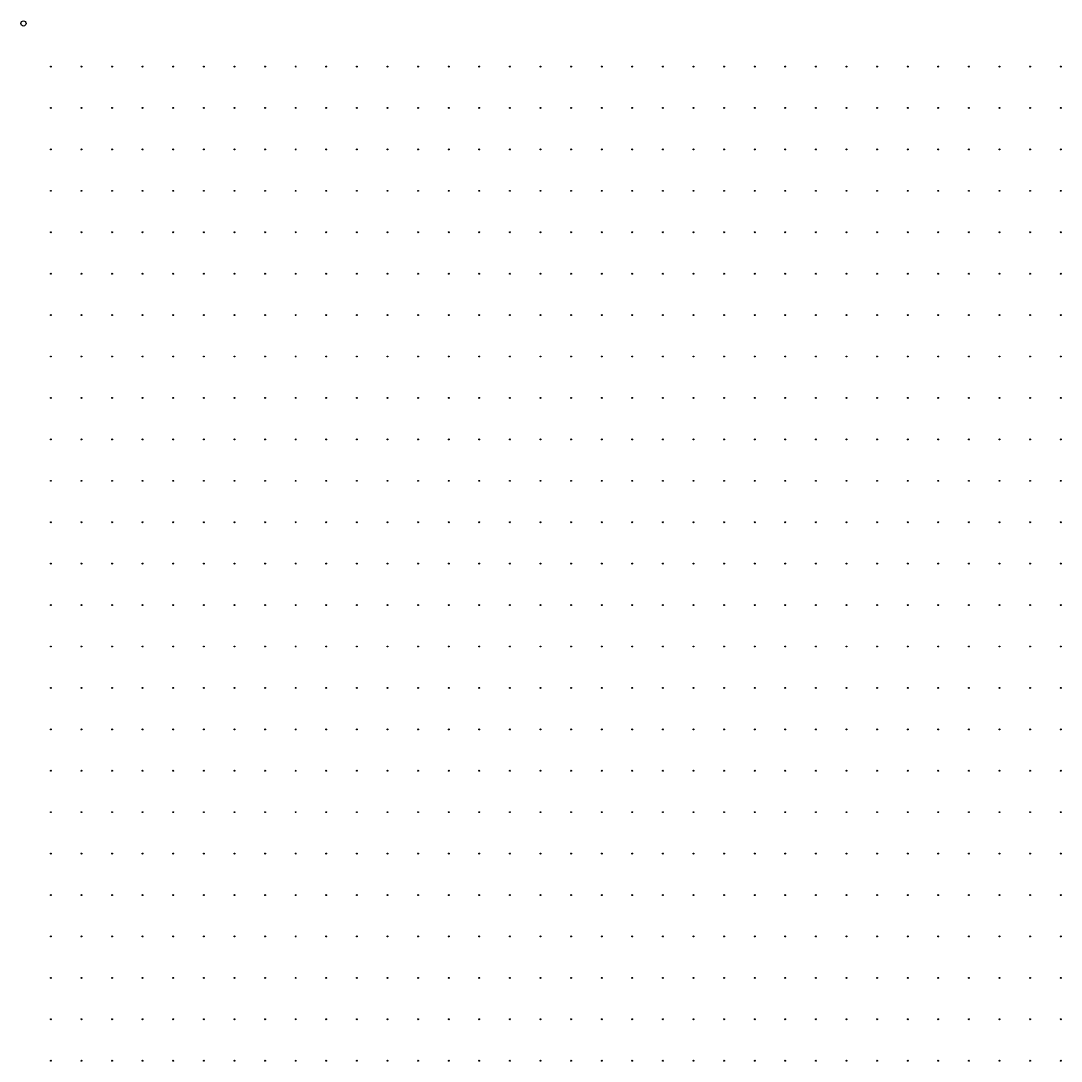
# Model space of a CAD drawing. Extents: x 50 to 173, y 50 to 173.
# Drawn here: x 49.9 to 109.8, y 112.6 to 172.6 of the extents above; entities that cross this region are included whole.
import ezdxf

# ---------------------------------------------------------------- set-up
doc = ezdxf.new("R2010")
doc.units = 0
doc.layers.get('0').update_dxf_attribs({"color": 255, "linetype": 'continuous'})

msp = doc.modelspace()

# ---------------------------------------------------------------- linework, layer by layer
msp.add_circle((50, 172.4), 0.15)
at = {"layer": 'PET'}
for centre in [(51.582, 169.912), (53.347, 169.912), (55.112, 169.912), (56.876, 169.912), (58.641, 169.912), (60.406, 169.912), (62.171, 169.912), (63.935, 169.912), (65.7, 169.912), (67.465, 169.912), (69.229, 169.912), (70.994, 169.912), (72.759, 169.912), (74.524, 169.912), (76.288, 169.912), (78.053, 169.912), (79.818, 169.912), (81.582, 169.912), (83.347, 169.912), (85.112, 169.912), (86.876, 169.912), (88.641, 169.912), (90.406, 169.912), (92.171, 169.912), (93.935, 169.912), (95.7, 169.912), (97.465, 169.912), (99.229, 169.912), (100.994, 169.912), (102.759, 169.912), (104.524, 169.912), (106.288, 169.912), (108.053, 169.912), (109.818, 169.912), (51.582, 167.524), (53.347, 167.524), (55.112, 167.524), (56.876, 167.524), (58.641, 167.524), (60.406, 167.524), (62.171, 167.524), (63.935, 167.524), (65.7, 167.524), (67.465, 167.524), (69.229, 167.524), (70.994, 167.524), (72.759, 167.524), (74.524, 167.524), (76.288, 167.524), (78.053, 167.524), (79.818, 167.524), (81.582, 167.524), (83.347, 167.524), (85.112, 167.524), (86.876, 167.524), (88.641, 167.524), (90.406, 167.524), (92.171, 167.524), (93.935, 167.524), (95.7, 167.524), (97.465, 167.524), (99.229, 167.524), (100.994, 167.524), (102.759, 167.524), (104.524, 167.524), (106.288, 167.524), (108.053, 167.524), (109.818, 167.524), (51.582, 165.135), (53.347, 165.135), (55.112, 165.135), (56.876, 165.135), (58.641, 165.135), (60.406, 165.135), (62.171, 165.135), (63.935, 165.135), (65.7, 165.135), (67.465, 165.135), (69.229, 165.135), (70.994, 165.135), (72.759, 165.135), (74.524, 165.135), (76.288, 165.135), (78.053, 165.135), (79.818, 165.135), (81.582, 165.135), (83.347, 165.135), (85.112, 165.135), (86.876, 165.135), (88.641, 165.135), (90.406, 165.135), (92.171, 165.135), (93.935, 165.135), (95.7, 165.135), (97.465, 165.135), (99.229, 165.135), (100.994, 165.135), (102.759, 165.135), (104.524, 165.135), (106.288, 165.135), (108.053, 165.135), (109.818, 165.135), (51.582, 162.747), (53.347, 162.747), (55.112, 162.747), (56.876, 162.747), (58.641, 162.747), (60.406, 162.747), (62.171, 162.747), (63.935, 162.747), (65.7, 162.747), (67.465, 162.747), (69.229, 162.747), (70.994, 162.747), (72.759, 162.747), (74.524, 162.747), (76.288, 162.747), (78.053, 162.747), (79.818, 162.747), (81.582, 162.747), (83.347, 162.747), (85.112, 162.747), (86.876, 162.747), (88.641, 162.747), (90.406, 162.747), (92.171, 162.747), (93.935, 162.747), (95.7, 162.747), (97.465, 162.747), (99.229, 162.747), (100.994, 162.747), (102.759, 162.747), (104.524, 162.747), (106.288, 162.747), (108.053, 162.747), (109.818, 162.747), (51.582, 160.359), (53.347, 160.359), (55.112, 160.359), (56.876, 160.359), (58.641, 160.359), (60.406, 160.359), (62.171, 160.359), (63.935, 160.359), (65.7, 160.359), (67.465, 160.359), (69.229, 160.359), (70.994, 160.359), (72.759, 160.359), (74.524, 160.359), (76.288, 160.359), (78.053, 160.359), (79.818, 160.359), (81.582, 160.359), (83.347, 160.359), (85.112, 160.359), (86.876, 160.359), (88.641, 160.359), (90.406, 160.359), (92.171, 160.359), (93.935, 160.359), (95.7, 160.359), (97.465, 160.359), (99.229, 160.359), (100.994, 160.359), (102.759, 160.359), (104.524, 160.359), (106.288, 160.359), (108.053, 160.359), (109.818, 160.359), (51.582, 157.971), (53.347, 157.971), (55.112, 157.971), (56.876, 157.971), (58.641, 157.971), (60.406, 157.971), (62.171, 157.971), (63.935, 157.971), (65.7, 157.971), (67.465, 157.971), (69.229, 157.971), (70.994, 157.971), (72.759, 157.971), (74.524, 157.971), (76.288, 157.971), (78.053, 157.971), (79.818, 157.971), (81.582, 157.971), (83.347, 157.971), (85.112, 157.971), (86.876, 157.971), (88.641, 157.971), (90.406, 157.971), (92.171, 157.971), (93.935, 157.971), (95.7, 157.971), (97.465, 157.971), (99.229, 157.971), (100.994, 157.971), (102.759, 157.971), (104.524, 157.971), (106.288, 157.971), (108.053, 157.971), (109.818, 157.971), (51.582, 155.582), (53.347, 155.582), (55.112, 155.582), (56.876, 155.582), (58.641, 155.582), (60.406, 155.582), (62.171, 155.582), (63.935, 155.582), (65.7, 155.582), (67.465, 155.582), (69.229, 155.582), (70.994, 155.582), (72.759, 155.582), (74.524, 155.582), (76.288, 155.582), (78.053, 155.582), (79.818, 155.582), (81.582, 155.582), (83.347, 155.582), (85.112, 155.582), (86.876, 155.582), (88.641, 155.582), (90.406, 155.582), (92.171, 155.582), (93.935, 155.582), (95.7, 155.582), (97.465, 155.582), (99.229, 155.582), (100.994, 155.582), (102.759, 155.582), (104.524, 155.582), (106.288, 155.582), (108.053, 155.582), (109.818, 155.582), (51.582, 153.194), (53.347, 153.194), (55.112, 153.194), (56.876, 153.194), (58.641, 153.194), (60.406, 153.194), (62.171, 153.194), (63.935, 153.194), (65.7, 153.194), (67.465, 153.194), (69.229, 153.194), (70.994, 153.194), (72.759, 153.194), (74.524, 153.194), (76.288, 153.194), (78.053, 153.194), (79.818, 153.194), (81.582, 153.194), (83.347, 153.194), (85.112, 153.194), (86.876, 153.194), (88.641, 153.194), (90.406, 153.194), (92.171, 153.194), (93.935, 153.194), (95.7, 153.194), (97.465, 153.194), (99.229, 153.194), (100.994, 153.194), (102.759, 153.194), (104.524, 153.194), (106.288, 153.194), (108.053, 153.194), (109.818, 153.194), (51.582, 150.806), (53.347, 150.806), (55.112, 150.806), (56.876, 150.806), (58.641, 150.806), (60.406, 150.806), (62.171, 150.806), (63.935, 150.806), (65.7, 150.806), (67.465, 150.806), (69.229, 150.806), (70.994, 150.806), (72.759, 150.806), (74.524, 150.806), (76.288, 150.806), (78.053, 150.806), (79.818, 150.806), (81.582, 150.806), (83.347, 150.806), (85.112, 150.806), (86.876, 150.806), (88.641, 150.806), (90.406, 150.806), (92.171, 150.806), (93.935, 150.806), (95.7, 150.806), (97.465, 150.806), (99.229, 150.806), (100.994, 150.806), (102.759, 150.806), (104.524, 150.806), (106.288, 150.806), (108.053, 150.806), (109.818, 150.806), (51.582, 148.418), (53.347, 148.418), (55.112, 148.418), (56.876, 148.418), (58.641, 148.418), (60.406, 148.418), (62.171, 148.418), (63.935, 148.418), (65.7, 148.418), (67.465, 148.418), (69.229, 148.418), (70.994, 148.418), (72.759, 148.418), (74.524, 148.418), (76.288, 148.418), (78.053, 148.418), (79.818, 148.418), (81.582, 148.418), (83.347, 148.418), (85.112, 148.418), (86.876, 148.418), (88.641, 148.418), (90.406, 148.418), (92.171, 148.418), (93.935, 148.418), (95.7, 148.418), (97.465, 148.418), (99.229, 148.418), (100.994, 148.418), (102.759, 148.418), (104.524, 148.418), (106.288, 148.418), (108.053, 148.418), (109.818, 148.418), (51.582, 146.029), (53.347, 146.029), (55.112, 146.029), (56.876, 146.029), (58.641, 146.029), (60.406, 146.029), (62.171, 146.029), (63.935, 146.029), (65.7, 146.029), (67.465, 146.029), (69.229, 146.029), (70.994, 146.029), (72.759, 146.029), (74.524, 146.029), (76.288, 146.029), (78.053, 146.029), (79.818, 146.029), (81.582, 146.029), (83.347, 146.029), (85.112, 146.029), (86.876, 146.029), (88.641, 146.029), (90.406, 146.029), (92.171, 146.029), (93.935, 146.029), (95.7, 146.029), (97.465, 146.029), (99.229, 146.029), (100.994, 146.029), (102.759, 146.029), (104.524, 146.029), (106.288, 146.029), (108.053, 146.029), (109.818, 146.029), (51.582, 143.641), (53.347, 143.641), (55.112, 143.641), (56.876, 143.641), (58.641, 143.641), (60.406, 143.641), (62.171, 143.641), (63.935, 143.641), (65.7, 143.641), (67.465, 143.641), (69.229, 143.641), (70.994, 143.641), (72.759, 143.641), (74.524, 143.641), (76.288, 143.641), (78.053, 143.641), (79.818, 143.641), (81.582, 143.641), (83.347, 143.641), (85.112, 143.641), (86.876, 143.641), (88.641, 143.641), (90.406, 143.641), (92.171, 143.641), (93.935, 143.641), (95.7, 143.641), (97.465, 143.641), (99.229, 143.641), (100.994, 143.641), (102.759, 143.641), (104.524, 143.641), (106.288, 143.641), (108.053, 143.641), (109.818, 143.641), (51.582, 141.253), (53.347, 141.253), (55.112, 141.253), (56.876, 141.253), (58.641, 141.253), (60.406, 141.253), (62.171, 141.253), (63.935, 141.253), (65.7, 141.253), (67.465, 141.253), (69.229, 141.253), (70.994, 141.253), (72.759, 141.253), (74.524, 141.253), (76.288, 141.253), (78.053, 141.253), (79.818, 141.253), (81.582, 141.253), (83.347, 141.253), (85.112, 141.253), (86.876, 141.253), (88.641, 141.253), (90.406, 141.253), (92.171, 141.253), (93.935, 141.253), (95.7, 141.253), (97.465, 141.253), (99.229, 141.253), (100.994, 141.253), (102.759, 141.253), (104.524, 141.253), (106.288, 141.253), (108.053, 141.253), (109.818, 141.253), (51.582, 138.865), (53.347, 138.865), (55.112, 138.865), (56.876, 138.865), (58.641, 138.865), (60.406, 138.865), (62.171, 138.865), (63.935, 138.865), (65.7, 138.865), (67.465, 138.865), (69.229, 138.865), (70.994, 138.865), (72.759, 138.865), (74.524, 138.865), (76.288, 138.865), (78.053, 138.865), (79.818, 138.865), (81.582, 138.865), (83.347, 138.865), (85.112, 138.865), (86.876, 138.865), (88.641, 138.865), (90.406, 138.865), (92.171, 138.865), (93.935, 138.865), (95.7, 138.865), (97.465, 138.865), (99.229, 138.865), (100.994, 138.865), (102.759, 138.865), (104.524, 138.865), (106.288, 138.865), (108.053, 138.865), (109.818, 138.865), (51.582, 136.476), (53.347, 136.476), (55.112, 136.476), (56.876, 136.476), (58.641, 136.476), (60.406, 136.476), (62.171, 136.476), (63.935, 136.476), (65.7, 136.476), (67.465, 136.476), (69.229, 136.476), (70.994, 136.476), (72.759, 136.476), (74.524, 136.476), (76.288, 136.476), (78.053, 136.476), (79.818, 136.476), (81.582, 136.476), (83.347, 136.476), (85.112, 136.476), (86.876, 136.476), (88.641, 136.476), (90.406, 136.476), (92.171, 136.476), (93.935, 136.476), (95.7, 136.476), (97.465, 136.476), (99.229, 136.476), (100.994, 136.476), (102.759, 136.476), (104.524, 136.476), (106.288, 136.476), (108.053, 136.476), (109.818, 136.476), (51.582, 134.088), (53.347, 134.088), (55.112, 134.088), (56.876, 134.088), (58.641, 134.088), (60.406, 134.088), (62.171, 134.088), (63.935, 134.088), (65.7, 134.088), (67.465, 134.088), (69.229, 134.088), (70.994, 134.088), (72.759, 134.088), (74.524, 134.088), (76.288, 134.088), (78.053, 134.088), (79.818, 134.088), (81.582, 134.088), (83.347, 134.088), (85.112, 134.088), (86.876, 134.088), (88.641, 134.088), (90.406, 134.088), (92.171, 134.088), (93.935, 134.088), (95.7, 134.088), (97.465, 134.088), (99.229, 134.088), (100.994, 134.088), (102.759, 134.088), (104.524, 134.088), (106.288, 134.088), (108.053, 134.088), (109.818, 134.088), (51.582, 131.7), (53.347, 131.7), (55.112, 131.7), (56.876, 131.7), (58.641, 131.7), (60.406, 131.7), (62.171, 131.7), (63.935, 131.7), (65.7, 131.7), (67.465, 131.7), (69.229, 131.7), (70.994, 131.7), (72.759, 131.7), (74.524, 131.7), (76.288, 131.7), (78.053, 131.7), (79.818, 131.7), (81.582, 131.7), (83.347, 131.7), (85.112, 131.7), (86.876, 131.7), (88.641, 131.7), (90.406, 131.7), (92.171, 131.7), (93.935, 131.7), (95.7, 131.7), (97.465, 131.7), (99.229, 131.7), (100.994, 131.7), (102.759, 131.7), (104.524, 131.7), (106.288, 131.7), (108.053, 131.7), (109.818, 131.7), (51.582, 129.312), (53.347, 129.312), (55.112, 129.312), (56.876, 129.312), (58.641, 129.312), (60.406, 129.312), (62.171, 129.312), (63.935, 129.312), (65.7, 129.312), (67.465, 129.312), (69.229, 129.312), (70.994, 129.312), (72.759, 129.312), (74.524, 129.312), (76.288, 129.312), (78.053, 129.312), (79.818, 129.312), (81.582, 129.312), (83.347, 129.312), (85.112, 129.312), (86.876, 129.312), (88.641, 129.312), (90.406, 129.312), (92.171, 129.312), (93.935, 129.312), (95.7, 129.312), (97.465, 129.312), (99.229, 129.312), (100.994, 129.312), (102.759, 129.312), (104.524, 129.312), (106.288, 129.312), (108.053, 129.312), (109.818, 129.312), (51.582, 126.924), (53.347, 126.924), (55.112, 126.924), (56.876, 126.924), (58.641, 126.924), (60.406, 126.924), (62.171, 126.924), (63.935, 126.924), (65.7, 126.924), (67.465, 126.924), (69.229, 126.924), (70.994, 126.924), (72.759, 126.924), (74.524, 126.924), (76.288, 126.924), (78.053, 126.924), (79.818, 126.924), (81.582, 126.924), (83.347, 126.924), (85.112, 126.924), (86.876, 126.924), (88.641, 126.924), (90.406, 126.924), (92.171, 126.924), (93.935, 126.924), (95.7, 126.924), (97.465, 126.924), (99.229, 126.924), (100.994, 126.924), (102.759, 126.924), (104.524, 126.924), (106.288, 126.924), (108.053, 126.924), (109.818, 126.924), (51.582, 124.535), (53.347, 124.535), (55.112, 124.535), (56.876, 124.535), (58.641, 124.535), (60.406, 124.535), (62.171, 124.535), (63.935, 124.535), (65.7, 124.535), (67.465, 124.535), (69.229, 124.535), (70.994, 124.535), (72.759, 124.535), (74.524, 124.535), (76.288, 124.535), (78.053, 124.535), (79.818, 124.535), (81.582, 124.535), (83.347, 124.535), (85.112, 124.535), (86.876, 124.535), (88.641, 124.535), (90.406, 124.535), (92.171, 124.535), (93.935, 124.535), (95.7, 124.535), (97.465, 124.535), (99.229, 124.535), (100.994, 124.535), (102.759, 124.535), (104.524, 124.535), (106.288, 124.535), (108.053, 124.535), (109.818, 124.535), (51.582, 122.147), (53.347, 122.147), (55.112, 122.147), (56.876, 122.147), (58.641, 122.147), (60.406, 122.147), (62.171, 122.147), (63.935, 122.147), (65.7, 122.147), (67.465, 122.147), (69.229, 122.147), (70.994, 122.147), (72.759, 122.147), (74.524, 122.147), (76.288, 122.147), (78.053, 122.147), (79.818, 122.147), (81.582, 122.147), (83.347, 122.147), (85.112, 122.147), (86.876, 122.147), (88.641, 122.147), (90.406, 122.147), (92.171, 122.147), (93.935, 122.147), (95.7, 122.147), (97.465, 122.147), (99.229, 122.147), (100.994, 122.147), (102.759, 122.147), (104.524, 122.147), (106.288, 122.147), (108.053, 122.147), (109.818, 122.147), (51.582, 119.759), (53.347, 119.759), (55.112, 119.759), (56.876, 119.759), (58.641, 119.759), (60.406, 119.759), (62.171, 119.759), (63.935, 119.759), (65.7, 119.759), (67.465, 119.759), (69.229, 119.759), (70.994, 119.759), (72.759, 119.759), (74.524, 119.759), (76.288, 119.759), (78.053, 119.759), (79.818, 119.759), (81.582, 119.759), (83.347, 119.759), (85.112, 119.759), (86.876, 119.759), (88.641, 119.759), (90.406, 119.759), (92.171, 119.759), (93.935, 119.759), (95.7, 119.759), (97.465, 119.759), (99.229, 119.759), (100.994, 119.759), (102.759, 119.759), (104.524, 119.759), (106.288, 119.759), (108.053, 119.759), (109.818, 119.759), (51.582, 117.371), (53.347, 117.371), (55.112, 117.371), (56.876, 117.371), (58.641, 117.371), (60.406, 117.371), (62.171, 117.371), (63.935, 117.371), (65.7, 117.371), (67.465, 117.371), (69.229, 117.371), (70.994, 117.371), (72.759, 117.371), (74.524, 117.371), (76.288, 117.371), (78.053, 117.371), (79.818, 117.371), (81.582, 117.371), (83.347, 117.371), (85.112, 117.371), (86.876, 117.371), (88.641, 117.371), (90.406, 117.371), (92.171, 117.371), (93.935, 117.371), (95.7, 117.371), (97.465, 117.371), (99.229, 117.371), (100.994, 117.371), (102.759, 117.371), (104.524, 117.371), (106.288, 117.371), (108.053, 117.371), (109.818, 117.371), (51.582, 114.982), (53.347, 114.982), (55.112, 114.982), (56.876, 114.982), (58.641, 114.982), (60.406, 114.982), (62.171, 114.982), (63.935, 114.982), (65.7, 114.982), (67.465, 114.982), (69.229, 114.982), (70.994, 114.982), (72.759, 114.982), (74.524, 114.982), (76.288, 114.982), (78.053, 114.982), (79.818, 114.982), (81.582, 114.982), (83.347, 114.982), (85.112, 114.982), (86.876, 114.982), (88.641, 114.982), (90.406, 114.982), (92.171, 114.982), (93.935, 114.982), (95.7, 114.982), (97.465, 114.982), (99.229, 114.982), (100.994, 114.982), (102.759, 114.982), (104.524, 114.982), (106.288, 114.982), (108.053, 114.982), (109.818, 114.982), (51.582, 112.594), (53.347, 112.594), (55.112, 112.594), (56.876, 112.594), (58.641, 112.594), (60.406, 112.594), (62.171, 112.594), (63.935, 112.594), (65.7, 112.594), (67.465, 112.594), (69.229, 112.594), (70.994, 112.594), (72.759, 112.594), (74.524, 112.594), (76.288, 112.594), (78.053, 112.594), (79.818, 112.594), (81.582, 112.594), (83.347, 112.594), (85.112, 112.594), (86.876, 112.594), (88.641, 112.594), (90.406, 112.594), (92.171, 112.594), (93.935, 112.594), (95.7, 112.594), (97.465, 112.594), (99.229, 112.594), (100.994, 112.594), (102.759, 112.594), (104.524, 112.594), (106.288, 112.594), (108.053, 112.594), (109.818, 112.594)]:
    msp.add_circle(centre, 0.005, dxfattribs=at)
at = {"layer": 'V4'}
for centre in [(51.582, 169.912), (53.347, 169.912), (55.112, 169.912), (56.876, 169.912), (58.641, 169.912), (60.406, 169.912), (62.171, 169.912), (63.935, 169.912), (65.7, 169.912), (67.465, 169.912), (69.229, 169.912), (70.994, 169.912), (72.759, 169.912), (74.524, 169.912), (76.288, 169.912), (78.053, 169.912), (79.818, 169.912), (81.582, 169.912), (83.347, 169.912), (85.112, 169.912), (86.876, 169.912), (88.641, 169.912), (90.406, 169.912), (92.171, 169.912), (93.935, 169.912), (95.7, 169.912), (97.465, 169.912), (99.229, 169.912), (100.994, 169.912), (102.759, 169.912), (104.524, 169.912), (106.288, 169.912), (108.053, 169.912), (109.818, 169.912), (51.582, 167.524), (53.347, 167.524), (55.112, 167.524), (56.876, 167.524), (58.641, 167.524), (60.406, 167.524), (62.171, 167.524), (63.935, 167.524), (65.7, 167.524), (67.465, 167.524), (69.229, 167.524), (70.994, 167.524), (72.759, 167.524), (74.524, 167.524), (76.288, 167.524), (78.053, 167.524), (79.818, 167.524), (81.582, 167.524), (83.347, 167.524), (85.112, 167.524), (86.876, 167.524), (88.641, 167.524), (90.406, 167.524), (92.171, 167.524), (93.935, 167.524), (95.7, 167.524), (97.465, 167.524), (99.229, 167.524), (100.994, 167.524), (102.759, 167.524), (104.524, 167.524), (106.288, 167.524), (108.053, 167.524), (109.818, 167.524), (51.582, 165.135), (53.347, 165.135), (55.112, 165.135), (56.876, 165.135), (58.641, 165.135), (60.406, 165.135), (62.171, 165.135), (63.935, 165.135), (65.7, 165.135), (67.465, 165.135), (69.229, 165.135), (70.994, 165.135), (72.759, 165.135), (74.524, 165.135), (76.288, 165.135), (78.053, 165.135), (79.818, 165.135), (81.582, 165.135), (83.347, 165.135), (85.112, 165.135), (86.876, 165.135), (88.641, 165.135), (90.406, 165.135), (92.171, 165.135), (93.935, 165.135), (95.7, 165.135), (97.465, 165.135), (99.229, 165.135), (100.994, 165.135), (102.759, 165.135), (104.524, 165.135), (106.288, 165.135), (108.053, 165.135), (109.818, 165.135), (51.582, 162.747), (53.347, 162.747), (55.112, 162.747), (56.876, 162.747), (58.641, 162.747), (60.406, 162.747), (62.171, 162.747), (63.935, 162.747), (65.7, 162.747), (67.465, 162.747), (69.229, 162.747), (70.994, 162.747), (72.759, 162.747), (74.524, 162.747), (76.288, 162.747), (78.053, 162.747), (79.818, 162.747), (81.582, 162.747), (83.347, 162.747), (85.112, 162.747), (86.876, 162.747), (88.641, 162.747), (90.406, 162.747), (92.171, 162.747), (93.935, 162.747), (95.7, 162.747), (97.465, 162.747), (99.229, 162.747), (100.994, 162.747), (102.759, 162.747), (104.524, 162.747), (106.288, 162.747), (108.053, 162.747), (109.818, 162.747), (51.582, 160.359), (53.347, 160.359), (55.112, 160.359), (56.876, 160.359), (58.641, 160.359), (60.406, 160.359), (62.171, 160.359), (63.935, 160.359), (65.7, 160.359), (67.465, 160.359), (69.229, 160.359), (70.994, 160.359), (72.759, 160.359), (74.524, 160.359), (76.288, 160.359), (78.053, 160.359), (79.818, 160.359), (81.582, 160.359), (83.347, 160.359), (85.112, 160.359), (86.876, 160.359), (88.641, 160.359), (90.406, 160.359), (92.171, 160.359), (93.935, 160.359), (95.7, 160.359), (97.465, 160.359), (99.229, 160.359), (100.994, 160.359), (102.759, 160.359), (104.524, 160.359), (106.288, 160.359), (108.053, 160.359), (109.818, 160.359), (51.582, 157.971), (53.347, 157.971), (55.112, 157.971), (56.876, 157.971), (58.641, 157.971), (60.406, 157.971), (62.171, 157.971), (63.935, 157.971), (65.7, 157.971), (67.465, 157.971), (69.229, 157.971), (70.994, 157.971), (72.759, 157.971), (74.524, 157.971), (76.288, 157.971), (78.053, 157.971), (79.818, 157.971), (81.582, 157.971), (83.347, 157.971), (85.112, 157.971), (86.876, 157.971), (88.641, 157.971), (90.406, 157.971), (92.171, 157.971), (93.935, 157.971), (95.7, 157.971), (97.465, 157.971), (99.229, 157.971), (100.994, 157.971), (102.759, 157.971), (104.524, 157.971), (106.288, 157.971), (108.053, 157.971), (109.818, 157.971), (51.582, 155.582), (53.347, 155.582), (55.112, 155.582), (56.876, 155.582), (58.641, 155.582), (60.406, 155.582), (62.171, 155.582), (63.935, 155.582), (65.7, 155.582), (67.465, 155.582), (69.229, 155.582), (70.994, 155.582), (72.759, 155.582), (74.524, 155.582), (76.288, 155.582), (78.053, 155.582), (79.818, 155.582), (81.582, 155.582), (83.347, 155.582), (85.112, 155.582), (86.876, 155.582), (88.641, 155.582), (90.406, 155.582), (92.171, 155.582), (93.935, 155.582), (95.7, 155.582), (97.465, 155.582), (99.229, 155.582), (100.994, 155.582), (102.759, 155.582), (104.524, 155.582), (106.288, 155.582), (108.053, 155.582), (109.818, 155.582), (51.582, 153.194), (53.347, 153.194), (55.112, 153.194), (56.876, 153.194), (58.641, 153.194), (60.406, 153.194), (62.171, 153.194), (63.935, 153.194), (65.7, 153.194), (67.465, 153.194), (69.229, 153.194), (70.994, 153.194), (72.759, 153.194), (74.524, 153.194), (76.288, 153.194), (78.053, 153.194), (79.818, 153.194), (81.582, 153.194), (83.347, 153.194), (85.112, 153.194), (86.876, 153.194), (88.641, 153.194), (90.406, 153.194), (92.171, 153.194), (93.935, 153.194), (95.7, 153.194), (97.465, 153.194), (99.229, 153.194), (100.994, 153.194), (102.759, 153.194), (104.524, 153.194), (106.288, 153.194), (108.053, 153.194), (109.818, 153.194), (51.582, 150.806), (53.347, 150.806), (55.112, 150.806), (56.876, 150.806), (58.641, 150.806), (60.406, 150.806), (62.171, 150.806), (63.935, 150.806), (65.7, 150.806), (67.465, 150.806), (69.229, 150.806), (70.994, 150.806), (72.759, 150.806), (74.524, 150.806), (76.288, 150.806), (78.053, 150.806), (79.818, 150.806), (81.582, 150.806), (83.347, 150.806), (85.112, 150.806), (86.876, 150.806), (88.641, 150.806), (90.406, 150.806), (92.171, 150.806), (93.935, 150.806), (95.7, 150.806), (97.465, 150.806), (99.229, 150.806), (100.994, 150.806), (102.759, 150.806), (104.524, 150.806), (106.288, 150.806), (108.053, 150.806), (109.818, 150.806), (51.582, 148.418), (53.347, 148.418), (55.112, 148.418), (56.876, 148.418), (58.641, 148.418), (60.406, 148.418), (62.171, 148.418), (63.935, 148.418), (65.7, 148.418), (67.465, 148.418), (69.229, 148.418), (70.994, 148.418), (72.759, 148.418), (74.524, 148.418), (76.288, 148.418), (78.053, 148.418), (79.818, 148.418), (81.582, 148.418), (83.347, 148.418), (85.112, 148.418), (86.876, 148.418), (88.641, 148.418), (90.406, 148.418), (92.171, 148.418), (93.935, 148.418), (95.7, 148.418), (97.465, 148.418), (99.229, 148.418), (100.994, 148.418), (102.759, 148.418), (104.524, 148.418), (106.288, 148.418), (108.053, 148.418), (109.818, 148.418), (51.582, 146.029), (53.347, 146.029), (55.112, 146.029), (56.876, 146.029), (58.641, 146.029), (60.406, 146.029), (62.171, 146.029), (63.935, 146.029), (65.7, 146.029), (67.465, 146.029), (69.229, 146.029), (70.994, 146.029), (72.759, 146.029), (74.524, 146.029), (76.288, 146.029), (78.053, 146.029), (79.818, 146.029), (81.582, 146.029), (83.347, 146.029), (85.112, 146.029), (86.876, 146.029), (88.641, 146.029), (90.406, 146.029), (92.171, 146.029), (93.935, 146.029), (95.7, 146.029), (97.465, 146.029), (99.229, 146.029), (100.994, 146.029), (102.759, 146.029), (104.524, 146.029), (106.288, 146.029), (108.053, 146.029), (109.818, 146.029), (51.582, 143.641), (53.347, 143.641), (55.112, 143.641), (56.876, 143.641), (58.641, 143.641), (60.406, 143.641), (62.171, 143.641), (63.935, 143.641), (65.7, 143.641), (67.465, 143.641), (69.229, 143.641), (70.994, 143.641), (72.759, 143.641), (74.524, 143.641), (76.288, 143.641), (78.053, 143.641), (79.818, 143.641), (81.582, 143.641), (83.347, 143.641), (85.112, 143.641), (86.876, 143.641), (88.641, 143.641), (90.406, 143.641), (92.171, 143.641), (93.935, 143.641), (95.7, 143.641), (97.465, 143.641), (99.229, 143.641), (100.994, 143.641), (102.759, 143.641), (104.524, 143.641), (106.288, 143.641), (108.053, 143.641), (109.818, 143.641), (51.582, 141.253), (53.347, 141.253), (55.112, 141.253), (56.876, 141.253), (58.641, 141.253), (60.406, 141.253), (62.171, 141.253), (63.935, 141.253), (65.7, 141.253), (67.465, 141.253), (69.229, 141.253), (70.994, 141.253), (72.759, 141.253), (74.524, 141.253), (76.288, 141.253), (78.053, 141.253), (79.818, 141.253), (81.582, 141.253), (83.347, 141.253), (85.112, 141.253), (86.876, 141.253), (88.641, 141.253), (90.406, 141.253), (92.171, 141.253), (93.935, 141.253), (95.7, 141.253), (97.465, 141.253), (99.229, 141.253), (100.994, 141.253), (102.759, 141.253), (104.524, 141.253), (106.288, 141.253), (108.053, 141.253), (109.818, 141.253), (51.582, 138.865), (53.347, 138.865), (55.112, 138.865), (56.876, 138.865), (58.641, 138.865), (60.406, 138.865), (62.171, 138.865), (63.935, 138.865), (65.7, 138.865), (67.465, 138.865), (69.229, 138.865), (70.994, 138.865), (72.759, 138.865), (74.524, 138.865), (76.288, 138.865), (78.053, 138.865), (79.818, 138.865), (81.582, 138.865), (83.347, 138.865), (85.112, 138.865), (86.876, 138.865), (88.641, 138.865), (90.406, 138.865), (92.171, 138.865), (93.935, 138.865), (95.7, 138.865), (97.465, 138.865), (99.229, 138.865), (100.994, 138.865), (102.759, 138.865), (104.524, 138.865), (106.288, 138.865), (108.053, 138.865), (109.818, 138.865), (51.582, 136.476), (53.347, 136.476), (55.112, 136.476), (56.876, 136.476), (58.641, 136.476), (60.406, 136.476), (62.171, 136.476), (63.935, 136.476), (65.7, 136.476), (67.465, 136.476), (69.229, 136.476), (70.994, 136.476), (72.759, 136.476), (74.524, 136.476), (76.288, 136.476), (78.053, 136.476), (79.818, 136.476), (81.582, 136.476), (83.347, 136.476), (85.112, 136.476), (86.876, 136.476), (88.641, 136.476), (90.406, 136.476), (92.171, 136.476), (93.935, 136.476), (95.7, 136.476), (97.465, 136.476), (99.229, 136.476), (100.994, 136.476), (102.759, 136.476), (104.524, 136.476), (106.288, 136.476), (108.053, 136.476), (109.818, 136.476), (51.582, 134.088), (53.347, 134.088), (55.112, 134.088), (56.876, 134.088), (58.641, 134.088), (60.406, 134.088), (62.171, 134.088), (63.935, 134.088), (65.7, 134.088), (67.465, 134.088), (69.229, 134.088), (70.994, 134.088), (72.759, 134.088), (74.524, 134.088), (76.288, 134.088), (78.053, 134.088), (79.818, 134.088), (81.582, 134.088), (83.347, 134.088), (85.112, 134.088), (86.876, 134.088), (88.641, 134.088), (90.406, 134.088), (92.171, 134.088), (93.935, 134.088), (95.7, 134.088), (97.465, 134.088), (99.229, 134.088), (100.994, 134.088), (102.759, 134.088), (104.524, 134.088), (106.288, 134.088), (108.053, 134.088), (109.818, 134.088), (51.582, 131.7), (53.347, 131.7), (55.112, 131.7), (56.876, 131.7), (58.641, 131.7), (60.406, 131.7), (62.171, 131.7), (63.935, 131.7), (65.7, 131.7), (67.465, 131.7), (69.229, 131.7), (70.994, 131.7), (72.759, 131.7), (74.524, 131.7), (76.288, 131.7), (78.053, 131.7), (79.818, 131.7), (81.582, 131.7), (83.347, 131.7), (85.112, 131.7), (86.876, 131.7), (88.641, 131.7), (90.406, 131.7), (92.171, 131.7), (93.935, 131.7), (95.7, 131.7), (97.465, 131.7), (99.229, 131.7), (100.994, 131.7), (102.759, 131.7), (104.524, 131.7), (106.288, 131.7), (108.053, 131.7), (109.818, 131.7), (51.582, 129.312), (53.347, 129.312), (55.112, 129.312), (56.876, 129.312), (58.641, 129.312), (60.406, 129.312), (62.171, 129.312), (63.935, 129.312), (65.7, 129.312), (67.465, 129.312), (69.229, 129.312), (70.994, 129.312), (72.759, 129.312), (74.524, 129.312), (76.288, 129.312), (78.053, 129.312), (79.818, 129.312), (81.582, 129.312), (83.347, 129.312), (85.112, 129.312), (86.876, 129.312), (88.641, 129.312), (90.406, 129.312), (92.171, 129.312), (93.935, 129.312), (95.7, 129.312), (97.465, 129.312), (99.229, 129.312), (100.994, 129.312), (102.759, 129.312), (104.524, 129.312), (106.288, 129.312), (108.053, 129.312), (109.818, 129.312), (51.582, 126.924), (53.347, 126.924), (55.112, 126.924), (56.876, 126.924), (58.641, 126.924), (60.406, 126.924), (62.171, 126.924), (63.935, 126.924), (65.7, 126.924), (67.465, 126.924), (69.229, 126.924), (70.994, 126.924), (72.759, 126.924), (74.524, 126.924), (76.288, 126.924), (78.053, 126.924), (79.818, 126.924), (81.582, 126.924), (83.347, 126.924), (85.112, 126.924), (86.876, 126.924), (88.641, 126.924), (90.406, 126.924), (92.171, 126.924), (93.935, 126.924), (95.7, 126.924), (97.465, 126.924), (99.229, 126.924), (100.994, 126.924), (102.759, 126.924), (104.524, 126.924), (106.288, 126.924), (108.053, 126.924), (109.818, 126.924), (51.582, 124.535), (53.347, 124.535), (55.112, 124.535), (56.876, 124.535), (58.641, 124.535), (60.406, 124.535), (62.171, 124.535), (63.935, 124.535), (65.7, 124.535), (67.465, 124.535), (69.229, 124.535), (70.994, 124.535), (72.759, 124.535), (74.524, 124.535), (76.288, 124.535), (78.053, 124.535), (79.818, 124.535), (81.582, 124.535), (83.347, 124.535), (85.112, 124.535), (86.876, 124.535), (88.641, 124.535), (90.406, 124.535), (92.171, 124.535), (93.935, 124.535), (95.7, 124.535), (97.465, 124.535), (99.229, 124.535), (100.994, 124.535), (102.759, 124.535), (104.524, 124.535), (106.288, 124.535), (108.053, 124.535), (109.818, 124.535), (51.582, 122.147), (53.347, 122.147), (55.112, 122.147), (56.876, 122.147), (58.641, 122.147), (60.406, 122.147), (62.171, 122.147), (63.935, 122.147), (65.7, 122.147), (67.465, 122.147), (69.229, 122.147), (70.994, 122.147), (72.759, 122.147), (74.524, 122.147), (76.288, 122.147), (78.053, 122.147), (79.818, 122.147), (81.582, 122.147), (83.347, 122.147), (85.112, 122.147), (86.876, 122.147), (88.641, 122.147), (90.406, 122.147), (92.171, 122.147), (93.935, 122.147), (95.7, 122.147), (97.465, 122.147), (99.229, 122.147), (100.994, 122.147), (102.759, 122.147), (104.524, 122.147), (106.288, 122.147), (108.053, 122.147), (109.818, 122.147), (51.582, 119.759), (53.347, 119.759), (55.112, 119.759), (56.876, 119.759), (58.641, 119.759), (60.406, 119.759), (62.171, 119.759), (63.935, 119.759), (65.7, 119.759), (67.465, 119.759), (69.229, 119.759), (70.994, 119.759), (72.759, 119.759), (74.524, 119.759), (76.288, 119.759), (78.053, 119.759), (79.818, 119.759), (81.582, 119.759), (83.347, 119.759), (85.112, 119.759), (86.876, 119.759), (88.641, 119.759), (90.406, 119.759), (92.171, 119.759), (93.935, 119.759), (95.7, 119.759), (97.465, 119.759), (99.229, 119.759), (100.994, 119.759), (102.759, 119.759), (104.524, 119.759), (106.288, 119.759), (108.053, 119.759), (109.818, 119.759), (51.582, 117.371), (53.347, 117.371), (55.112, 117.371), (56.876, 117.371), (58.641, 117.371), (60.406, 117.371), (62.171, 117.371), (63.935, 117.371), (65.7, 117.371), (67.465, 117.371), (69.229, 117.371), (70.994, 117.371), (72.759, 117.371), (74.524, 117.371), (76.288, 117.371), (78.053, 117.371), (79.818, 117.371), (81.582, 117.371), (83.347, 117.371), (85.112, 117.371), (86.876, 117.371), (88.641, 117.371), (90.406, 117.371), (92.171, 117.371), (93.935, 117.371), (95.7, 117.371), (97.465, 117.371), (99.229, 117.371), (100.994, 117.371), (102.759, 117.371), (104.524, 117.371), (106.288, 117.371), (108.053, 117.371), (109.818, 117.371), (51.582, 114.982), (53.347, 114.982), (55.112, 114.982), (56.876, 114.982), (58.641, 114.982), (60.406, 114.982), (62.171, 114.982), (63.935, 114.982), (65.7, 114.982), (67.465, 114.982), (69.229, 114.982), (70.994, 114.982), (72.759, 114.982), (74.524, 114.982), (76.288, 114.982), (78.053, 114.982), (79.818, 114.982), (81.582, 114.982), (83.347, 114.982), (85.112, 114.982), (86.876, 114.982), (88.641, 114.982), (90.406, 114.982), (92.171, 114.982), (93.935, 114.982), (95.7, 114.982), (97.465, 114.982), (99.229, 114.982), (100.994, 114.982), (102.759, 114.982), (104.524, 114.982), (106.288, 114.982), (108.053, 114.982), (109.818, 114.982), (51.582, 112.594), (53.347, 112.594), (55.112, 112.594), (56.876, 112.594), (58.641, 112.594), (60.406, 112.594), (62.171, 112.594), (63.935, 112.594), (65.7, 112.594), (67.465, 112.594), (69.229, 112.594), (70.994, 112.594), (72.759, 112.594), (74.524, 112.594), (76.288, 112.594), (78.053, 112.594), (79.818, 112.594), (81.582, 112.594), (83.347, 112.594), (85.112, 112.594), (86.876, 112.594), (88.641, 112.594), (90.406, 112.594), (92.171, 112.594), (93.935, 112.594), (95.7, 112.594), (97.465, 112.594), (99.229, 112.594), (100.994, 112.594), (102.759, 112.594), (104.524, 112.594), (106.288, 112.594), (108.053, 112.594), (109.818, 112.594)]:
    msp.add_circle(centre, 0.0267, dxfattribs=at)

doc.saveas('drawing.dxf')
